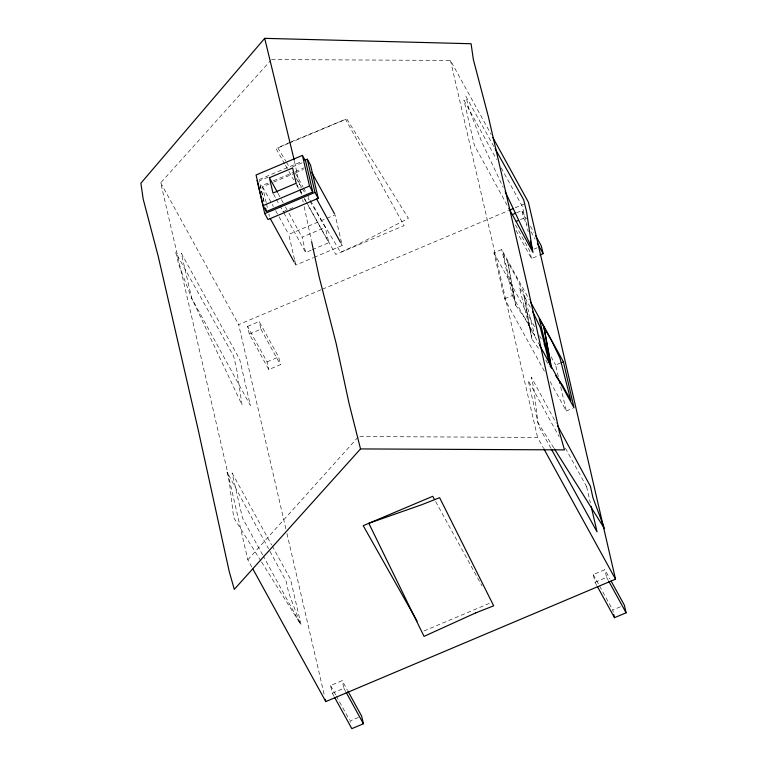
<?xml version="1.0" encoding="UTF-8"?>
<svg xmlns="http://www.w3.org/2000/svg" width="767" height="767" viewBox="0 0 767 767"><rect width="100%" height="100%" fill="white"/><g stroke="black" fill="none" stroke-linecap="round" stroke-linejoin="round"><path stroke-width="0.58" stroke-dasharray="3.83 2.88" d="M251.844 567.081L247.837 559.785L160.715 182.805L270.684 60.468M247.837 559.785L358.601 436.557M290.127 142.221L277.788 147.81L285.794 161.118M291.153 141.761L346.751 118.847L408.399 218.355L358.074 244.337L340.586 252.247L309.801 201.05M288.229 143.563L276.082 148.693L284.864 164.253M289.332 143.103L345.62 119.326L404.056 225.613L335.773 254.452L307.682 204.684M259.265 179.507L301.843 161.521M268.143 177.158L259.313 180.887L264.289 202.45M292.419 166.899L302.351 162.7M267.971 183.102L260.329 186.333L264.03 202.363M273.435 180.801L294.173 172.038M295.266 171.578L304 167.887M266.226 202.68L262.554 186.793L269.179 183.994M273.598 182.134L294.566 173.275M295.669 172.805L303.396 169.545M282.889 211.845L288.402 209.516M289.504 209.046L292.821 207.646M294.509 259.399L288.747 234.424L335.102 214.846L342.187 245.488L314.585 257.146M311.162 250.186L305.64 252.516L302.102 237.195L325.285 227.396L310.376 200.283M312.265 249.716L328.822 242.727L325.285 227.396M294.691 262.995L295.822 265.066L313.482 257.607M285.861 528.837L238.662 324.594L321.287 289.696M322.389 289.226L508.569 210.58M515.175 207.79L523.995 204.07M247.568 326.435L259.16 321.546L278.642 356.991L280.415 364.651L268.824 369.55L249.342 334.096L247.568 326.435L267.06 361.89L268.824 369.55M516.584 212.804L521.857 210.58L526.44 218.921M249.342 334.096L260.924 329.206L259.16 321.546M520.467 219.573L523.621 218.24L521.857 210.58M544.388 371.17L504.59 298.785L493.967 252.822L501.695 249.553L529.374 299.907M267.06 361.89L278.642 356.991M533.966 249.141L537.13 247.808M516.047 230.436L531.521 258.584L538.894 255.469M504.59 298.785L512.318 295.525L501.695 249.553M558.328 376.559L555.672 365.073L560.092 363.203M550.15 381.659L566.295 411.035L572.92 408.236M423.998 630.973L490.075 603.054M334.048 696.331L332.332 693.205L330.558 685.545L342.149 680.645L347.307 690.032M596.745 585.365L595.029 582.239L593.255 574.579L604.847 569.68L610.005 579.066M332.332 693.205L343.923 688.306L342.149 680.645M595.029 582.239L606.62 577.34L604.847 569.68M358.477 717.433L350.049 720.99L350.557 723.176M613.255 612.21L612.747 610.024L621.174 606.467M271.48 59.577L450.45 60.42L491.148 134.436M359.8 436.567L537.571 437.401L543.304 447.823M515.635 305.151L526.152 319.944L534.733 335.562L523.899 293.282L516.325 277.443L503.104 253.599L514.667 299.053L515.635 305.151L507.783 262.017L514.667 299.053M531.886 339.043L530.917 332.945L519.355 287.491L524.034 295.909L531.886 339.043L539.776 350.135M553.803 447.918L537.955 422.684L533.813 388.457L531.339 377.172L556.343 423.365M260.924 560.993L233.667 517.581L229.525 483.354L227.051 472.069L268.536 548.702M261.566 562.01L300.233 623.6L288.622 592.536L286.149 581.242L269.102 549.757M286.407 162.144L289.485 167.264M296.254 178.529L301.795 187.742M302.419 188.768L304.873 192.862M307.96 197.982L309.187 200.034M285.449 165.288L288.373 170.466M288.958 171.511L293.636 179.804M296.57 184.991L300.079 191.204M300.664 192.249L301.834 194.319M304.173 198.461L307.097 203.648M493.938 146.583L465.933 96.45L468.867 108.588L481.849 142.135L503.19 187.34M530.304 307.222L524.034 295.909L530.917 332.945M550.927 448.321L538.808 426.385L528.185 380.422L559.124 436.691M463.92 100.103L496.604 159.546M501.187 167.887L522.385 206.438L528.223 231.72M530.448 226.217L533.89 232.468M523.621 218.24L527.063 224.491M531.071 231.797L535.088 239.093M515.424 224.856L529.748 250.924L531.521 258.584M493.967 252.822L534.915 327.308M539.527 335.697L541.838 339.896M551.061 356.674L555.672 365.073M512.318 295.525L538.846 343.779M545.836 360.087L549.268 366.329M565.423 448.158L586.65 486.767M606.62 577.34L608.336 580.466M593.255 574.579L598.989 585M599.564 586.046L612.747 610.024M341.047 243.417L342.187 245.488M295.468 173.169L302.917 186.726M303.492 187.771L306.359 192.987M306.934 194.022L309.801 199.238M296.139 183.275L299.005 188.49M299.581 189.535L302.447 194.751M304.739 198.921L305.889 201.002M306.464 202.047L328.822 242.727M278.018 193.389L280.885 198.605M281.46 199.641L283.186 202.776M285.477 206.946L288.344 212.162M288.919 213.207L302.102 237.195M273.531 194.109L275.832 198.279M276.398 199.324L279.265 204.54M279.84 205.585L283.282 211.836M283.857 212.881L305.64 252.516M262.554 186.793L273.368 206.467M275.65 210.609L278.498 215.786M279.063 216.821L288.747 234.424M435.608 501.513L482.012 585.921M260.924 329.206L280.415 364.651M160.715 182.805L238.662 324.594M181.261 253.129L239.726 359.474L250.349 405.436L191.721 298.325L178.749 264.768L175.806 252.631L233.571 356.032L236.514 368.17L242.027 404.88L191.721 298.325L181.29 253.187M232.065 472.961L271.623 544.915M272.199 545.96L290.53 579.306L301.153 625.268L263.215 555.96M343.923 688.306L345.639 691.431M330.558 685.545L335.716 694.921M336.291 695.966L349.474 719.945M507.14 205.153L474.38 145.289L463.949 100.151M262.64 554.905L242.525 518.147L232.094 473.009M586.621 486.709L590.369 502.922M560.725 386.904L566.295 411.035M450.45 60.42L537.571 437.401M294.777 260.531L295.822 265.066M266.494 203.821L267.798 209.496M268.853 214.031L269.38 216.304M286.944 533.506L324.163 694.566M294.49 161.319L300.204 188.078M300.443 189.238L301.69 195.058M302.687 199.708L303.176 202.037M304.173 206.687L311.373 240.426"/><path stroke-width="1.15" d="M264.692 38.35L140.898 183.208L143.17 199.027L158.184 256.178L197.963 428.734L229.208 571.434L234.29 589.353L360.519 448.925L564.474 449.884L559.392 431.965L528.156 289.255L488.368 116.709L473.354 59.548L471.082 43.738L264.692 38.35L294.24 160.15M302.419 155.394L256.063 174.981L263.139 205.623L266.389 211.529L312.754 191.951L305.669 161.3L302.419 155.394L309.504 186.036L312.754 191.951M305.122 160.13L307.308 159.21L310.549 165.116L318.228 198.317L267.999 219.535L264.759 213.619L257.079 180.427M269.418 177.743L292.601 167.954L296.139 183.275L272.966 193.063L269.418 177.743L277.453 192.344M263.139 205.623L309.504 186.036M264.759 213.619L314.978 192.412L307.308 159.21M509.672 210.12L512.979 208.72M512.375 214.587L515.529 213.245M516.249 221.356L518.358 220.465M539.949 255.018L543.113 253.685L541.339 246.025L535.606 235.603M561.195 362.743L563.4 361.803L530.524 302.006M252.995 569.172L325.783 701.575L615.527 579.181L528.396 202.21L492.865 137.571M347.882 691.077L361.64 716.09L363.405 723.751L351.823 728.65L334.623 697.376M597.32 586.41L614.511 617.684L626.102 612.785L624.338 605.125L611.155 581.146M555.692 375.648L562.259 384.9L570.849 400.508L560.015 358.237L552.441 342.398L539.211 318.545L551.425 368.064M554.436 448.935L604.521 528.693L592.91 497.63L590.437 486.345L557.484 425.464M417.047 621.069L363.213 525.673L432.751 496.297L434.467 499.422M495.108 148.673L523.698 199.851L526.632 211.989L532.145 248.7L505.213 191.654M551.502 449.366L597.052 531.847L591.165 506.393M537.379 243.264L543.113 253.685M544.139 344.086L548.175 351.43M539.422 344.824L574.023 407.776L563.4 361.803M543.88 448.868L615.527 579.181M608.912 581.511L626.102 612.785M311.757 172.393L334.527 213.811M314.978 192.412L318.228 198.317M316.57 198.893L340.471 242.382M270.205 218.47L294.116 261.959M346.214 692.476L363.405 723.751M508.866 208.298L533.007 252.41L530.352 240.915M532.576 311.335L540.16 327.173L549.814 364.881M360.519 448.925L348.975 403.049L336.09 343.213L319.062 276.494L311.623 241.595M613.753 614.405L614.511 617.684M559.392 381.161L559.929 383.452M265.603 208.125L266.389 211.529M325.246 699.236L325.783 701.575M550.783 364.009L543.899 326.963L551.32 367.767M475.732 612.881L424.036 636.37L368.822 523.305L421.668 504.744L439.625 497.687L493.689 605.815L475.732 612.881"/></g></svg>
